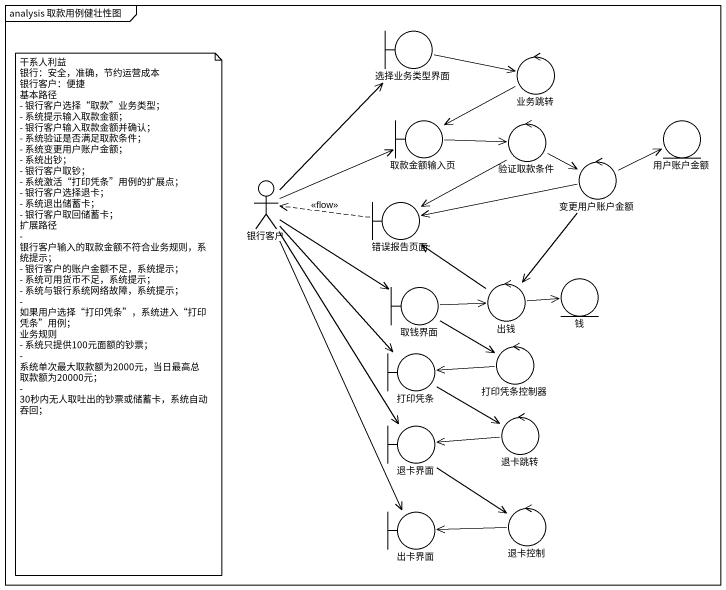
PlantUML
@startuml
mainframe analysis 取款用例健壮性图
boundary 选择业务类型界面
control 业务跳转
boundary 取款金额输入页
control 验证取款条件
entity 用户账户金额
actor 银行客户
control 变更用户账户金额
boundary 错误报告页面
boundary 取钱界面
control 出钱
entity 钱
control 打印凭条控制器
boundary 打印凭条
boundary 退卡界面
control 退卡跳转
boundary 出卡界面
control 退卡控制
选择业务类型界面 -right-> 业务跳转
业务跳转 -left-> 取款金额输入页
取款金额输入页 -right-> 验证取款条件
验证取款条件 -right-> 变更用户账户金额
验证取款条件 --> 错误报告页面
银行客户 -up-> 选择业务类型界面
银行客户 -right-> 取款金额输入页
银行客户 --> 取钱界面
银行客户 --> 打印凭条
银行客户 --> 退卡界面
银行客户 --> 出卡界面
变更用户账户金额 -right-> 用户账户金额
变更用户账户金额 -left-> 错误报告页面
变更用户账户金额 --> 出钱
错误报告页面 .left.> 银行客户 : <<flow>>
取钱界面 -right-> 出钱
取钱界面 --> 打印凭条控制器
出钱 -up-> 错误报告页面
出钱 -right-> 钱
打印凭条控制器 -left-> 打印凭条
打印凭条 --> 退卡跳转
退卡界面 --> 退卡控制
退卡跳转 -left-> 退卡界面
退卡控制 -left-> 出卡界面
note as N1
  干系人利益
  银行：安全，准确，节约运营成本
  银行客户：便捷
  基本路径
  - 银行客户选择“取款”业务类型；
  - 系统提示输入取款金额；
  - 银行客户输入取款金额并确认；
  - 系统验证是否满足取款条件；
  - 系统变更用户账户金额；
  - 系统出钞；
  - 银行客户取钞；
  - 系统激活“打印凭条”用例的扩展点；
  - 银行客户选择退卡；
  - 系统退出储蓄卡；
  - 银行客户取回储蓄卡；
  扩展路径
  - 银行客户输入的取款金额不符合业务规则，系统提示；
  - 银行客户的账户金额不足，系统提示；
  - 系统可用货币不足，系统提示；
  - 系统与银行系统网络故障，系统提示；
  - 如果用户选择“打印凭条”，系统进入“打印凭条”用例；
  业务规则
  - 系统只提供100元面额的钞票；
  - 系统单次最大取款额为2000元，当日最高总取款额为20000元；
  - 30秒内无人取吐出的钞票或储蓄卡，系统自动吞回；
end note
@enduml
